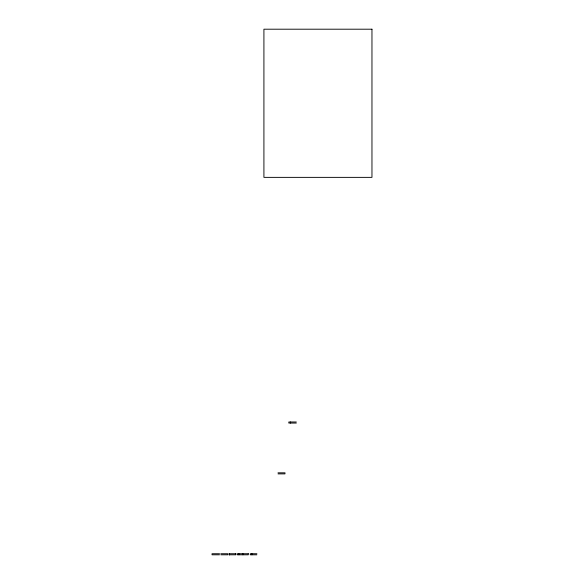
<?xml version="1.0" encoding="UTF-8"?>
<svg xmlns="http://www.w3.org/2000/svg" width="584" height="584" viewBox="0 0 584 584"><rect width="100%" height="100%" fill="white"/><g stroke="black" fill="none" stroke-linecap="round" stroke-linejoin="round"><path stroke-width="0.88" d="M296.307 421.991L288.817 421.991L288.817 423.057L296.307 423.057M278.006 472.821L285.014 472.821L284.956 473.879L278.006 473.879M219.526 553.741L212.036 553.741L212.036 554.8L219.526 554.8M220.788 553.741L227.797 553.741L227.797 554.8L220.788 554.8M228.928 553.741L235.841 553.741M256.894 553.741L250.273 553.741L250.273 554.8L256.894 554.8M228.928 554.8L235.841 554.8L235.797 553.741M290.54 421.991L290.54 423.057M251.945 553.741L251.945 554.8M242.937 553.741L242.937 554.8M238.958 553.741L238.958 554.8M371.964 29.2L263.917 29.2L263.917 177.368L371.964 177.368L371.964 29.2M248.288 553.741L237.279 553.741L237.279 554.8L248.288 554.8L248.288 553.741M229.439 554.8L229.439 553.741L229.381 554.8"/></g></svg>
